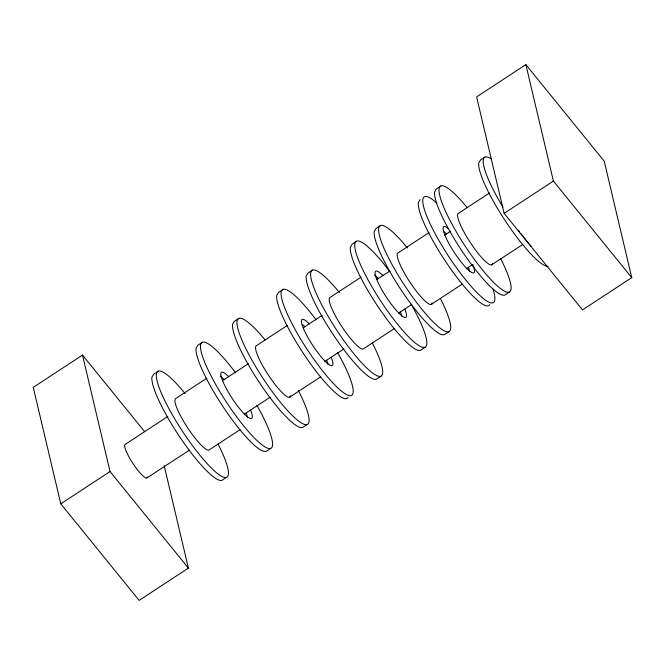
<?xml version="1.0" encoding="UTF-8"?>
<svg xmlns="http://www.w3.org/2000/svg" width="665" height="665" viewBox="0 0 665 665"><rect width="100%" height="100%" fill="white"/><g stroke="black" fill="none" stroke-linecap="round" stroke-linejoin="round"><path stroke-width="1" d="M420.097 199.633L418.318 202.667A63.15 12.145 56.8 0 0 449.823 267.671A63.15 12.145 56.8 0 0 489.739 304.612M144.538 431.535L82.51 355.093L33.25 387.371L60.781 503.829L139.135 600.387L188.394 568.11L164.189 465.708M525.865 64.613L476.606 96.891L504.137 213.349L582.49 309.907L631.75 277.629L604.219 161.171L525.865 64.613L553.396 181.071L631.75 277.629M158.17 371.245L153.673 374.196L151.886 377.23A63.15 12.145 56.8 0 0 181.063 438.858A63.15 12.145 56.8 0 0 222.118 480.246L226.615 477.304M202.318 342.317L197.813 345.268L196.034 348.31A63.15 12.145 56.8 0 0 225.211 409.939A63.15 12.145 56.8 0 0 266.258 451.327L270.763 448.376M238.81 318.41L234.304 321.361L232.526 324.395A63.15 12.145 56.8 0 0 261.694 386.033A63.15 12.145 56.8 0 0 302.75 427.42L307.255 424.47M282.949 289.491L278.452 292.434L276.673 295.476A63.15 12.145 56.8 0 0 308.178 360.48A63.15 12.145 56.8 0 0 348.094 397.421M312.45 270.156L307.953 273.107L306.166 276.15A63.15 12.145 56.8 0 0 335.343 337.778A63.15 12.145 56.8 0 0 376.398 379.166L380.895 376.215M356.598 241.237L352.101 244.188L350.314 247.222A63.15 12.145 56.8 0 0 379.491 308.851A63.15 12.145 56.8 0 0 420.546 350.239L425.043 347.296M380.455 225.61L375.949 228.552L374.171 231.595A63.15 12.145 56.8 0 0 403.339 293.223A63.15 12.145 56.8 0 0 444.395 334.611L448.9 331.669M440.862 186.025L436.356 188.976L434.577 192.019A63.15 12.145 56.8 0 0 463.754 253.648A63.15 12.145 56.8 0 0 504.81 295.036L509.307 292.085M485.009 157.106L480.504 160.057L478.725 163.091A63.15 12.145 56.8 0 0 506.747 223.024A63.15 12.145 56.8 0 0 548.135 266.308M206.807 378.202L175.784 398.526A30.657 5.894 56.8 0 0 186.865 426.581A30.657 5.894 56.8 0 0 209.01 450.014L240.032 429.681M287.446 325.368L256.416 345.7A30.657 5.894 56.8 0 0 269.716 377.088A30.657 5.894 56.8 0 0 290.505 395.708M361.087 277.122L330.064 297.446A30.657 5.894 56.8 0 0 341.145 325.501A30.657 5.894 56.8 0 0 363.29 348.934L394.312 328.601M429.091 232.567L398.061 252.891A30.657 5.894 56.8 0 0 411.361 284.288A30.657 5.894 56.8 0 0 432.15 302.899M489.498 192.991L458.468 213.315A30.657 5.894 56.8 0 0 471.768 244.712A30.657 5.894 56.8 0 0 492.565 263.323M167.755 416.514L125.219 444.378A20.008 3.849 56.8 0 0 133.898 464.868A20.008 3.849 56.8 0 0 147.464 477.013M222.443 380.688L248.486 363.622M303.174 327.795L322.267 315.276M376.955 279.45L389.973 270.921M444.661 235.086L450.737 231.104M60.781 503.829L110.041 471.551L82.51 355.093M504.137 213.349L553.396 181.071M146.899 477.977L189.434 450.114M244.122 414.278L270.165 397.221M324.853 361.386L343.946 348.876M398.634 313.049L411.66 304.512M466.34 268.685L472.416 264.703M289.641 397.18L320.671 376.856M431.286 304.379L462.316 284.046M491.693 264.803L522.723 244.471M110.041 471.551L188.394 568.11M500.778 258.909A63.15 12.145 56.8 0 1 495.217 283.947A63.15 12.145 56.8 0 1 441.951 202.634A63.15 12.145 56.8 0 1 467.187 207.621M531.019 246.191A63.15 12.145 56.8 0 1 523.372 236.865M522.116 235.235A63.15 12.145 56.8 0 1 520.853 233.573M519.589 231.886A63.15 12.145 56.8 0 1 518.326 230.173M502.931 207.056A63.15 12.145 56.8 0 1 491.211 158.827M298.286 390.422A63.15 12.145 56.8 0 1 293.506 416.656A63.15 12.145 56.8 0 1 239.982 335.243A63.15 12.145 56.8 0 1 265.135 340.006M302.226 324.387A27.556 5.303 56.8 0 1 304.911 326.881M326.748 360.355A27.556 5.303 56.8 0 1 328.094 364.462M337.562 352.55A63.15 12.145 56.8 0 1 339.175 389.141A63.15 12.145 56.8 0 1 283.19 303.656A63.15 12.145 56.8 0 1 316.191 319.915M331.253 357.413A27.556 5.303 56.8 0 1 324.462 360.605A27.556 5.303 56.8 0 1 303.356 328.252A27.556 5.303 56.8 0 1 309.408 323.938M440.371 298.485A63.15 12.145 56.8 0 1 434.619 323.348A63.15 12.145 56.8 0 1 381.369 241.736A63.15 12.145 56.8 0 1 407.429 248.003M443.871 231.586A27.556 5.303 56.8 0 1 446.556 234.08M468.393 267.554A27.556 5.303 56.8 0 1 469.739 271.661M492.906 288.884A63.15 12.145 56.8 0 1 474.195 289.757A63.15 12.145 56.8 0 1 428.019 219.109A63.15 12.145 56.8 0 1 436.855 203.124M472.898 264.603A27.556 5.303 56.8 0 1 467.063 268.776A27.556 5.303 56.8 0 1 446.182 238.145A27.556 5.303 56.8 0 1 448.376 228.635M372.375 343.04A63.15 12.145 56.8 0 1 366.623 367.903A63.15 12.145 56.8 0 1 313.373 286.282A63.15 12.145 56.8 0 1 339.433 292.55M374.428 275.044A27.556 5.303 56.8 0 1 378.551 278.635M400.397 312.109A27.556 5.303 56.8 0 1 401.743 316.216M411.203 304.296A63.15 12.145 56.8 0 1 412.824 340.887A63.15 12.145 56.8 0 1 356.839 255.402A63.15 12.145 56.8 0 1 389.831 271.669M404.894 309.159A27.556 5.303 56.8 0 1 398.111 312.351A27.556 5.303 56.8 0 1 376.997 279.998A27.556 5.303 56.8 0 1 383.057 275.684M218.095 444.12A63.15 12.145 56.8 0 1 212.343 468.983A63.15 12.145 56.8 0 1 159.085 387.371A63.15 12.145 56.8 0 1 185.153 393.638M220.148 376.124A27.556 5.303 56.8 0 1 224.271 379.715M246.117 413.189A27.556 5.303 56.8 0 1 247.455 417.296M256.923 405.384A63.15 12.145 56.8 0 1 258.535 441.976A63.15 12.145 56.8 0 1 202.551 356.49A63.15 12.145 56.8 0 1 235.551 372.749M250.614 410.238A27.556 5.303 56.8 0 1 243.822 413.431A27.556 5.303 56.8 0 1 222.717 381.087A27.556 5.303 56.8 0 1 228.777 376.764"/></g></svg>
